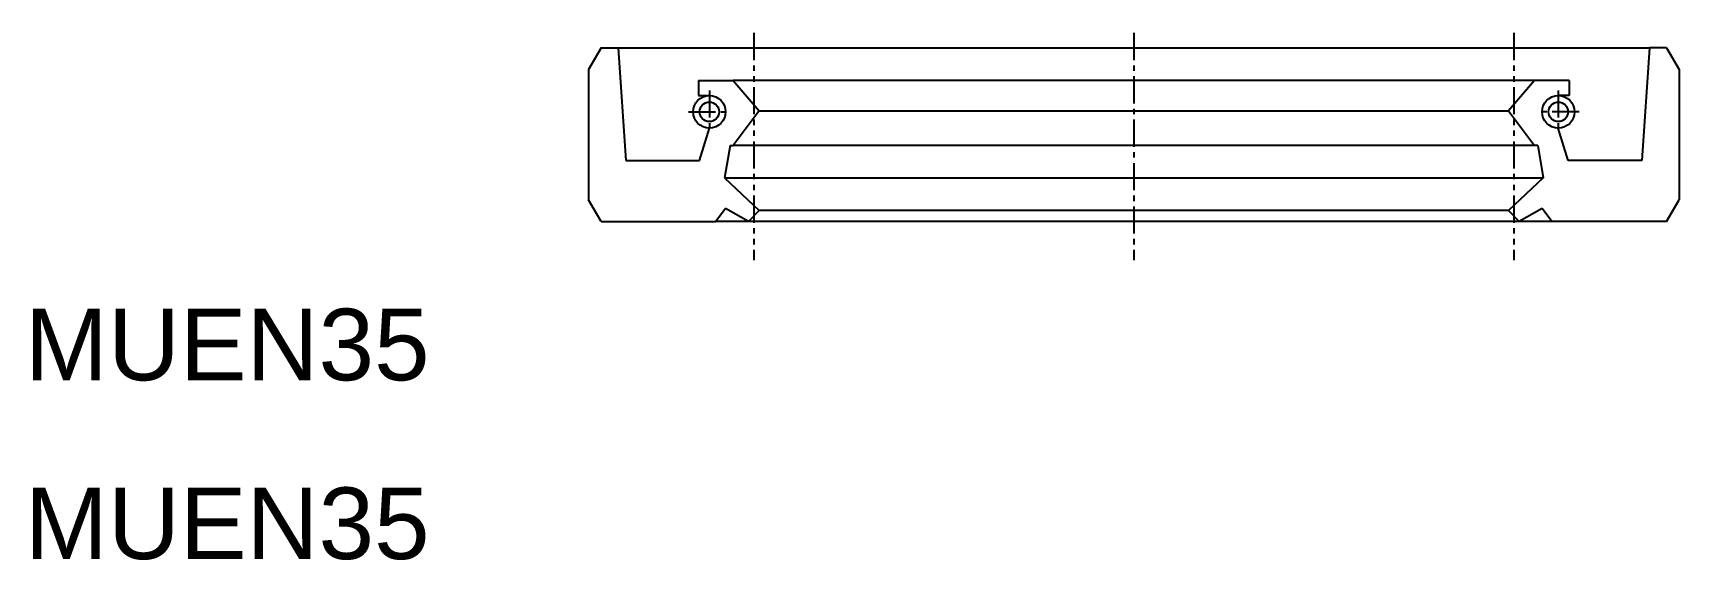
# Model space of a CAD drawing. Extents: x 393.2 to 469, y 571.2 to 595.6.
import ezdxf
from ezdxf.enums import TextEntityAlignment as Align

# ---------------------------------------------------------------- set-up
doc = ezdxf.new("R2010")
doc.units = 0
doc.linetypes.add('CENTER', pattern=[2, 1.25, -0.25, 0.25, -0.25])
doc.linetypes.add('PHANTOM', pattern=[2.5, 1.25, -0.25, 0.25, -0.25, 0.25, -0.25])
doc.layers.get('0').update_dxf_attribs({"linetype": 'CONTINUOUS'})
doc.layers.add('CENTER', color=1, linetype='CENTER')

msp = doc.modelspace()

# ---------------------------------------------------------------- linework, layer by layer
at = {"color": 3, "linetype": 'PHANTOM'}
for p, q in [((426.356, 595.552), (426.356, 585.068)), ((461.356, 595.552), (461.356, 585.068))]:
    msp.add_line(p, q, dxfattribs=at)
at = {"color": 7, "linetype": 'CONTINUOUS'}
for p, q in [((419.321, 594.863), (418.743, 593.863)), ((419.321, 594.863), (420.106, 594.863)), ((420.106, 594.863), (420.456, 589.663)), ((420.106, 594.863), (467.606, 594.863)), ((467.606, 594.863), (467.256, 589.663)), ((468.391, 594.863), (467.606, 594.863)), ((468.391, 594.863), (468.968, 593.863)), ((418.743, 593.863), (418.743, 587.863)), ((468.968, 593.863), (468.968, 587.863)), ((423.806, 593.363), (425.406, 593.363)), ((423.806, 593.363), (423.806, 592.663)), ((425.406, 593.363), (426.606, 591.963)), ((462.306, 593.363), (425.406, 593.363)), ((462.306, 593.363), (461.106, 591.963)), ((463.906, 593.363), (462.306, 593.363)), ((463.906, 593.363), (463.906, 592.663)), ((423.806, 592.663), (424.306, 592.663)), ((463.906, 592.663), (463.406, 592.663)), ((426.606, 591.963), (425.406, 590.363)), ((426.606, 591.963), (461.106, 591.963)), ((461.106, 591.963), (462.306, 590.363)), ((423.856, 589.663), (424.306, 591.163)), ((463.856, 589.663), (463.406, 591.163)), ((425.256, 590.363), (425.006, 588.863)), ((425.256, 590.363), (425.406, 590.363)), ((462.306, 590.363), (425.406, 590.363)), ((462.456, 590.363), (462.306, 590.363)), ((462.456, 590.363), (462.706, 588.863)), ((420.456, 589.663), (423.856, 589.663)), ((467.256, 589.663), (463.856, 589.663)), ((425.006, 588.863), (426.606, 587.363)), ((425.006, 588.863), (462.706, 588.863)), ((462.706, 588.863), (461.106, 587.363)), ((419.321, 586.863), (418.743, 587.863)), ((468.391, 586.863), (468.968, 587.863)), ((419.321, 586.863), (424.606, 586.863)), ((463.106, 586.863), (424.606, 586.863)), ((426.606, 587.363), (426.106, 586.863)), ((461.106, 587.363), (426.606, 587.363)), ((461.106, 587.363), (461.606, 586.863)), ((468.391, 586.863), (463.106, 586.863))]:
    msp.add_line(p, q, dxfattribs=at)
for p, q in [((425.056, 587.463), (424.606, 586.863)), ((426.106, 586.863), (425.056, 587.463)), ((462.656, 587.463), (461.606, 586.863)), ((463.106, 586.863), (462.656, 587.463))]:
    msp.add_line(p, q)
for centre, radius in [((424.306, 591.913), 0.75), ((424.306, 591.913), 0.45), ((463.406, 591.913), 0.75), ((463.406, 591.913), 0.45)]:
    msp.add_circle(centre, radius, dxfattribs=at)
at = {"layer": 'CENTER', "color": 1, "linetype": 'CENTER'}
for p, q in [((443.856, 595.552), (443.856, 585.068)), ((424.306, 592.898), (424.306, 590.917)), ((463.406, 592.898), (463.406, 590.917)), ((423.341, 591.913), (425.284, 591.913)), ((464.37, 591.913), (462.428, 591.913))]:
    msp.add_line(p, q, dxfattribs=at)

# ---------------------------------------------------------------- texts
at = {"color": 7, "linetype": 'CONTINUOUS', "width": 1.041667}
for p in [(392.773, 578.547), (392.773, 570.305)]:
    msp.add_text('MUEN35', height=3.3, dxfattribs=at).set_placement(p, align=Align.BOTTOM_LEFT)

doc.saveas('drawing.dxf')
